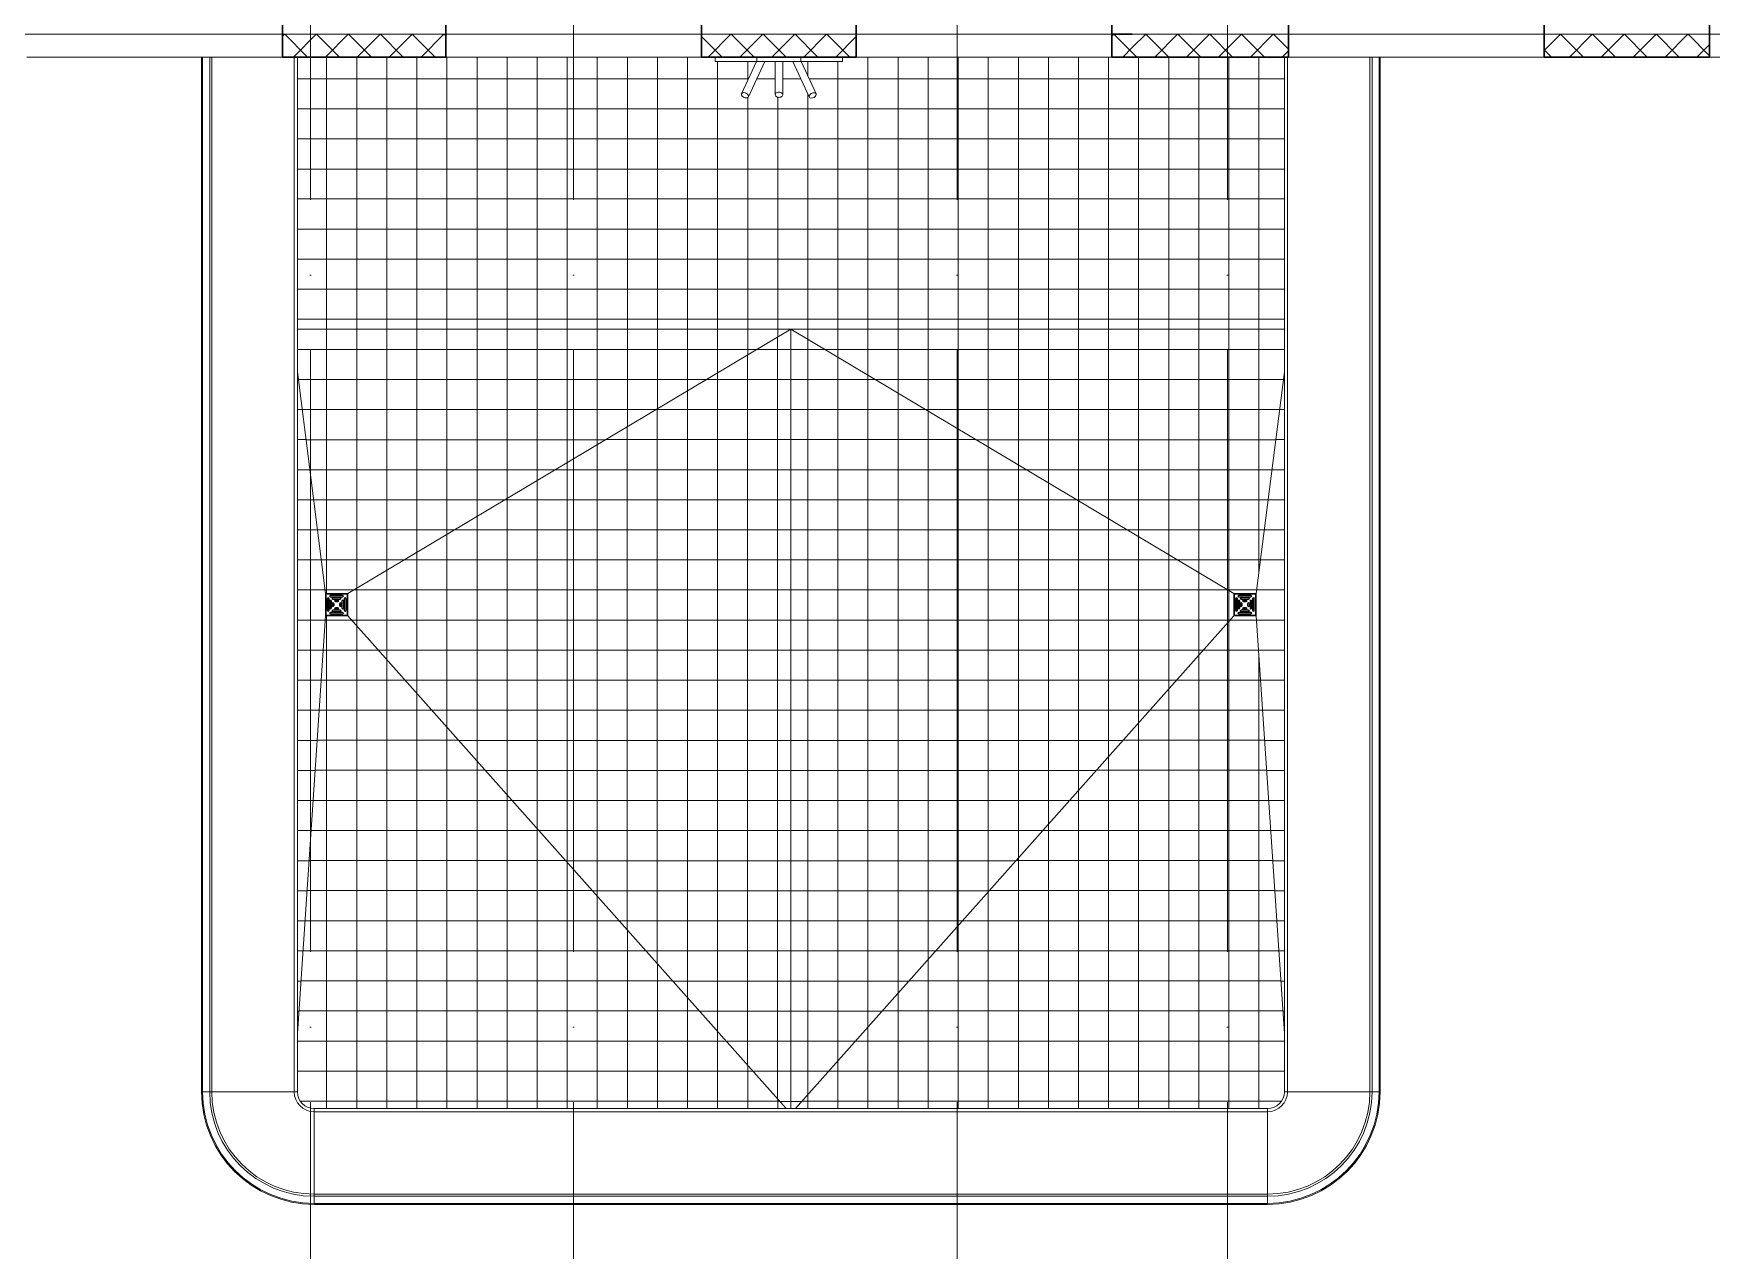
# Model space of a CAD drawing. Header units: millimetres. Extents: x -495897 to 1376592, y -28539 to 470976.
# Drawn here: x 272298 to 283457, y 334000 to 342090 of the extents above; entities that cross this region are included whole.
import ezdxf

# ---------------------------------------------------------------- set-up
doc = ezdxf.new("R2010")
doc.units = ezdxf.units.MM
doc.linetypes.add('ADSK_Линия сетки', pattern=[25, 20, -2.5, 0, -2.5])
for name, color, linetype, lineweight in [('Крыша', 7, 'Continuous', 9), ('Крыша штриховка', 7, 'Continuous', 9), ('Мебель', 252, 'Continuous', 18), ('Оборудование', 8, 'Continuous', 18), ('Ограждение', 252, 'Continuous', 9), ('Оси', 252, 'Continuous', 9), ('Стены внутренние', 7, 'Continuous', 18), ('Стены штриховка', 7, 'Continuous', 9)]:
    doc.layers.add(name, color=color, linetype=linetype, lineweight=lineweight)

# ---------------------------------------------------------------- blocks, each defined once
blk = doc.blocks.new('3 этаж')
at = {"layer": 'Крыша', "color": 251, "true_color": 0x636466}
for p, q in [((281373, -20273), (274809, -20275)), ((274809, -20274), (281373, -20274)), ((275145, -22031), (278091, -20274)), ((278091, -20274), (278091, -25456)), ((278091, -20274), (281037, -22031)), ((274809, -20558), (274997, -22031)), ((281185, -22031), (281373, -20558)), ((275145, -22031), (274997, -22031)), ((274997, -22031), (274997, -22179)), ((275145, -22179), (275145, -22031)), ((281037, -22031), (281037, -22179)), ((281185, -22031), (281037, -22031)), ((281185, -22179), (281185, -22031)), ((274809, -24956), (274997, -22179)), ((274997, -22179), (275145, -22179)), ((275145, -22179), (278059, -25456)), ((278059, -25456), (275145, -22179)), ((278123, -25456), (281037, -22179)), ((281037, -22179), (278123, -25456)), ((281037, -22179), (281185, -22179)), ((281185, -22179), (281373, -24956))]:
    blk.add_line(p, q, dxfattribs=at)
at = {"layer": 'Крыша штриховка', "color": 251, "linetype": 'Continuous', "true_color": 0x636466}
for p, q in [((275004, -18465), (275004, -20275)), ((275204, -18465), (275204, -20275)), ((275404, -18465), (275404, -20275)), ((275604, -18465), (275604, -20275)), ((275804, -18465), (275804, -20275)), ((276004, -18465), (276004, -20275)), ((276204, -18465), (276204, -20275)), ((276404, -18465), (276404, -20274)), ((276604, -18465), (276604, -20274)), ((276804, -18465), (276804, -20274)), ((277004, -18465), (277004, -20274)), ((277204, -18465), (277204, -20274)), ((277404, -18465), (277404, -20274)), ((277604, -18495), (277604, -20274)), ((277804, -18495), (277804, -18620)), ((278204, -18495), (278204, -18592)), ((278404, -18495), (278404, -20274)), ((278604, -18465), (278604, -20274)), ((278804, -18465), (278804, -20274)), ((279004, -18465), (279004, -20274)), ((279204, -18465), (279204, -20274)), ((279404, -18465), (279404, -20274)), ((279604, -18465), (279604, -20273)), ((279804, -18465), (279804, -20273)), ((280004, -18465), (280004, -20273)), ((280204, -18465), (280204, -20273)), ((280404, -18465), (280404, -20273)), ((280604, -18465), (280604, -20273)), ((280804, -18465), (280804, -20273)), ((281004, -18465), (281004, -20273)), ((281204, -18465), (281204, -20273)), ((277809, -18609), (274809, -18609)), ((277987, -18609), (277864, -18609)), ((278157, -18609), (278037, -18609)), ((281373, -18609), (278212, -18609)), ((277804, -18734), (277804, -20274)), ((278004, -18732), (278004, -20274)), ((278204, -18710), (278204, -20274)), ((281373, -18809), (274809, -18809)), ((281373, -19009), (274809, -19009)), ((281373, -19209), (274809, -19209)), ((281373, -19408), (274809, -19408)), ((281373, -19608), (274809, -19608)), ((281373, -19808), (274809, -19808)), ((281373, -20008), (274809, -20008)), ((281373, -20208), (274809, -20208)), ((275004, -22031), (275004, -20274)), ((275204, -21996), (275204, -20274)), ((275404, -21877), (275404, -20274)), ((275604, -21757), (275604, -20274)), ((275804, -21638), (275804, -20274)), ((276004, -21519), (276004, -20274)), ((276204, -21399), (276204, -20274)), ((276404, -21280), (276404, -20274)), ((276604, -21161), (276604, -20274)), ((276804, -21041), (276804, -20274)), ((277004, -20922), (277004, -20274)), ((277204, -20803), (277204, -20274)), ((277404, -20684), (277404, -20274)), ((277604, -20564), (277604, -20274)), ((277804, -20445), (277804, -20274)), ((278004, -20326), (278004, -20274)), ((278204, -20341), (278204, -20274)), ((278404, -20461), (278404, -20274)), ((278604, -20580), (278604, -20274)), ((278804, -20699), (278804, -20274)), ((279004, -20819), (279004, -20274)), ((279204, -20938), (279204, -20274)), ((279404, -21057), (279404, -20274)), ((279604, -21177), (279604, -20274)), ((279804, -21296), (279804, -20274)), ((280004, -21415), (280004, -20274)), ((280204, -21535), (280204, -20274)), ((280404, -21654), (280404, -20274)), ((280604, -21773), (280604, -20274)), ((280804, -21893), (280804, -20274)), ((281004, -22012), (281004, -20274)), ((281204, -21882), (281204, -20274)), ((274809, -20409), (277865, -20409)), ((277866, -20408), (278091, -20408)), ((278003, -20326), (278003, -25394)), ((278315, -20408), (278091, -20408)), ((278204, -25364), (278204, -20342)), ((278317, -20409), (281373, -20409)), ((277803, -20445), (277803, -25169)), ((278404, -25139), (278404, -20461)), ((274815, -20608), (274809, -20608)), ((274815, -20609), (277530, -20609)), ((277531, -20608), (278091, -20608)), ((277603, -20565), (277603, -24944)), ((278650, -20608), (278091, -20608)), ((278604, -24915), (278604, -20581)), ((278652, -20609), (281366, -20609)), ((281366, -20608), (281373, -20608)), ((277403, -20684), (277403, -24719)), ((278804, -24690), (278804, -20700)), ((274841, -20808), (274809, -20808)), ((274841, -20809), (277194, -20809)), ((277196, -20808), (278091, -20808)), ((277203, -20803), (277203, -24494)), ((278985, -20808), (278091, -20808)), ((278987, -20809), (281341, -20809)), ((279004, -24465), (279004, -20819)), ((281341, -20808), (281373, -20808)), ((277003, -20923), (277003, -24269)), ((279204, -24240), (279204, -20939)), ((274866, -21008), (274809, -21008)), ((274866, -21009), (276859, -21009)), ((276803, -21042), (276803, -24045)), ((276860, -21008), (278091, -21008)), ((279321, -21008), (278091, -21008)), ((279322, -21009), (281315, -21009)), ((279404, -24015), (279404, -21058)), ((281315, -21008), (281373, -21008)), ((276603, -21161), (276603, -23820)), ((279604, -23790), (279604, -21177)), ((274892, -21208), (274809, -21208)), ((274892, -21208), (276524, -21208)), ((276404, -21281), (276404, -23595)), ((276525, -21208), (278091, -21208)), ((279656, -21208), (278091, -21208)), ((279657, -21208), (281290, -21208)), ((279804, -23565), (279804, -21296)), ((281290, -21208), (281373, -21208)), ((274917, -21408), (274809, -21408)), ((274917, -21408), (276189, -21408)), ((276190, -21408), (278091, -21408)), ((276204, -21400), (276204, -23370)), ((279991, -21408), (278091, -21408)), ((279992, -21408), (281264, -21408)), ((280004, -23341), (280004, -21416)), ((281264, -21408), (281373, -21408)), ((276004, -21519), (276004, -23145)), ((280204, -23116), (280204, -21535)), ((274943, -21608), (274809, -21608)), ((274943, -21608), (275854, -21608)), ((275804, -21638), (275804, -22920)), ((275855, -21608), (278091, -21608)), ((280327, -21608), (278091, -21608)), ((280328, -21608), (281239, -21608)), ((281239, -21608), (281373, -21608)), ((275604, -21758), (275604, -22695)), ((280404, -22891), (280404, -21654)), ((274968, -21808), (274809, -21808)), ((274968, -21808), (275519, -21808)), ((275519, -21808), (278091, -21808)), ((280662, -21808), (278091, -21808)), ((280604, -22666), (280604, -21773)), ((280663, -21808), (281213, -21808)), ((281213, -21808), (281373, -21808)), ((275404, -21877), (275404, -22471)), ((280804, -22441), (280804, -21893)), ((274994, -22008), (274809, -22008)), ((274994, -22008), (275184, -22008)), ((275184, -22008), (278091, -22008)), ((275204, -21996), (275204, -22246)), ((280997, -22008), (278091, -22008)), ((280998, -22008), (281188, -22008)), ((281004, -22216), (281004, -22012)), ((281188, -22008), (281373, -22008)), ((275004, -22179), (275004, -25456)), ((274995, -22208), (274809, -22208)), ((275170, -22208), (274995, -22208)), ((275170, -22208), (278091, -22208)), ((275204, -22246), (275204, -25456)), ((281011, -22208), (278091, -22208)), ((281004, -22217), (281004, -25456)), ((281187, -22208), (281012, -22208)), ((281187, -22208), (281373, -22208)), ((274981, -22408), (274809, -22408)), ((275348, -22407), (274981, -22407)), ((275348, -22408), (278091, -22408)), ((280834, -22408), (278091, -22408)), ((281200, -22408), (280834, -22408)), ((281200, -22408), (281373, -22408)), ((275404, -22471), (275404, -25456)), ((280804, -22442), (280804, -25456)), ((281204, -22459), (281204, -25456)), ((274968, -22608), (274809, -22608)), ((275525, -22607), (274968, -22607)), ((275526, -22608), (278091, -22608)), ((280656, -22608), (278091, -22608)), ((281214, -22608), (280656, -22608)), ((281214, -22608), (281373, -22608)), ((275604, -22696), (275604, -25456)), ((280604, -22666), (280604, -25456)), ((274954, -22808), (274809, -22808)), ((275703, -22807), (274954, -22807)), ((275704, -22808), (278091, -22808)), ((280478, -22808), (278091, -22808)), ((281227, -22808), (280478, -22808)), ((281227, -22808), (281373, -22808)), ((275804, -22921), (275804, -25456)), ((280404, -22891), (280404, -25456)), ((274941, -23008), (274809, -23008)), ((275881, -23007), (274941, -23007)), ((275882, -23008), (278091, -23008)), ((280300, -23008), (278091, -23008)), ((281241, -23007), (280300, -23007)), ((281241, -23008), (281373, -23008)), ((274927, -23208), (274809, -23208)), ((276059, -23207), (274927, -23207)), ((276004, -23146), (276004, -25456)), ((276059, -23208), (278091, -23208)), ((280122, -23208), (278091, -23208)), ((281254, -23207), (280123, -23207)), ((280204, -23116), (280204, -25456)), ((281254, -23208), (281373, -23208)), ((274914, -23408), (274809, -23408)), ((276237, -23407), (274914, -23407)), ((276204, -23371), (276204, -25456)), ((276237, -23408), (278091, -23408)), ((279944, -23408), (278091, -23408)), ((281268, -23407), (279945, -23407)), ((280004, -23341), (280004, -25456)), ((281268, -23408), (281373, -23408)), ((274900, -23608), (274809, -23608)), ((276415, -23607), (274900, -23607)), ((276404, -23596), (276404, -25456)), ((276415, -23608), (278091, -23608)), ((279766, -23608), (278091, -23608)), ((281281, -23607), (279767, -23607)), ((279804, -23566), (279804, -25456)), ((281281, -23608), (281373, -23608)), ((274887, -23808), (274809, -23808)), ((276593, -23807), (274887, -23807)), ((276593, -23808), (278091, -23808)), ((276604, -23820), (276604, -25456)), ((279589, -23808), (278091, -23808)), ((281295, -23807), (279589, -23807)), ((279604, -23791), (279604, -25456)), ((281295, -23808), (281373, -23808)), ((274873, -24008), (274809, -24008)), ((276770, -24007), (274873, -24007)), ((276771, -24008), (278091, -24008)), ((276804, -24045), (276804, -25456)), ((279411, -24008), (278091, -24008)), ((279404, -24016), (279404, -25456)), ((281308, -24007), (279411, -24007)), ((281308, -24008), (281373, -24008)), ((274860, -24208), (274809, -24208)), ((276948, -24207), (274860, -24207)), ((276949, -24208), (278091, -24208)), ((279233, -24208), (278091, -24208)), ((281322, -24207), (279233, -24207)), ((281322, -24208), (281373, -24208)), ((277004, -24270), (277004, -25456)), ((279204, -24241), (279204, -25456)), ((274846, -24408), (274809, -24408)), ((277126, -24407), (274846, -24407)), ((277127, -24408), (278091, -24408)), ((279055, -24408), (278091, -24408)), ((281335, -24407), (279055, -24407)), ((281335, -24408), (281373, -24408)), ((277204, -24495), (277204, -25456)), ((279004, -24466), (279004, -25456)), ((274833, -24608), (274809, -24608)), ((277304, -24607), (274833, -24607)), ((277305, -24608), (278091, -24608)), ((278877, -24608), (278091, -24608)), ((281349, -24607), (278878, -24607)), ((281349, -24608), (281373, -24608)), ((277404, -24720), (277404, -25456)), ((278804, -24690), (278804, -25456)), ((274819, -24808), (274809, -24808)), ((277482, -24807), (274819, -24807)), ((277482, -24808), (278091, -24808)), ((278699, -24808), (278091, -24808)), ((281362, -24807), (278700, -24807)), ((281363, -24808), (281373, -24808)), ((277604, -24945), (277604, -25456)), ((278604, -24915), (278604, -25456)), ((277660, -25007), (274809, -25007)), ((277660, -25008), (278091, -25008)), ((278521, -25008), (278091, -25008)), ((281373, -25007), (278522, -25007)), ((277837, -25207), (274809, -25207)), ((277804, -25170), (277804, -25456)), ((277838, -25208), (278091, -25208)), ((278343, -25208), (278091, -25208)), ((281373, -25207), (278344, -25207)), ((278404, -25140), (278404, -25456)), ((278015, -25407), (274829, -25407)), ((278004, -25395), (278004, -25456)), ((278016, -25408), (278091, -25408)), ((278166, -25408), (278091, -25408)), ((281353, -25407), (278166, -25407)), ((278204, -25365), (278204, -25456))]:
    blk.add_line(p, q, dxfattribs=at)
at = {"layer": 'Мебель', "color": 251, "true_color": 0x636466}
for p, q in [((277587, -18495), (277587, -18465)), ((277865, -18495), (277587, -18495)), ((277862, -18495), (277763, -18709)), ((277809, -18729), (277917, -18495)), ((277865, -18465), (277865, -18495)), ((278157, -18495), (277865, -18495)), ((277987, -18495), (277987, -18715)), ((278037, -18715), (278037, -18495)), ((278105, -18495), (278213, -18730)), ((278157, -18465), (278157, -18495)), ((278435, -18495), (278157, -18495)), ((278259, -18709), (278160, -18495)), ((278435, -18465), (278435, -18495))]:
    blk.add_line(p, q, dxfattribs=at)
for centre, major_axis, ratio, start_param, end_param in [((277786, -18719), (-22.7, 10.5), 0.627171, 3.776342, 6.917934), ((277786, -18719), (-22.7, 10.5), 0.627171, 0.634749, 3.776342), ((278012, -18715), (25, 0), 0.707107, 0, 3.141593), ((278012, -18715), (-25, 0), 0.707107, 0, 3.141593), ((278236, -18720), (22.7, 10.5), 0.627171, 2.506844, 5.648436), ((278236, -18720), (22.7, 10.5), 0.627171, 5.648436, 8.790029)]:
    blk.add_ellipse(centre, major_axis=major_axis, ratio=ratio, start_param=start_param, end_param=end_param, dxfattribs=at)
at = {"layer": 'Оборудование', "color": 251, "true_color": 0x636466}
for p, q in [((275145, -22031), (274997, -22031)), ((274997, -22031), (274997, -22179)), ((275001, -22175), (275001, -22035)), ((275001, -22035), (275141, -22035)), ((275008, -22065), (275008, -22145)), ((275011, -22065), (275011, -22145)), ((275018, -22065), (275018, -22145)), ((275021, -22065), (275021, -22145)), ((275024, -22081), (275024, -22129)), ((275027, -22081), (275027, -22129)), ((275030, -22043), (275110, -22043)), ((275030, -22045), (275110, -22045)), ((275030, -22053), (275110, -22053)), ((275030, -22055), (275110, -22055)), ((275034, -22081), (275034, -22129)), ((275037, -22081), (275037, -22129)), ((275046, -22059), (275094, -22059)), ((275046, -22061), (275094, -22061)), ((275046, -22069), (275094, -22069)), ((275046, -22071), (275094, -22071)), ((275062, -22075), (275078, -22075)), ((275062, -22077), (275078, -22077)), ((275062, -22085), (275078, -22085)), ((275062, -22087), (275078, -22087)), ((275105, -22081), (275105, -22129)), ((275107, -22081), (275107, -22129)), ((275115, -22081), (275115, -22129)), ((275117, -22081), (275117, -22129)), ((275121, -22065), (275121, -22145)), ((275123, -22065), (275123, -22145)), ((275131, -22065), (275131, -22145)), ((275133, -22065), (275133, -22145)), ((275141, -22035), (275141, -22175)), ((275145, -22179), (275145, -22031)), ((281041, -22175), (281041, -22035)), ((281041, -22035), (281181, -22035)), ((281048, -22065), (281048, -22145)), ((281051, -22065), (281051, -22145)), ((281058, -22065), (281058, -22145)), ((281061, -22065), (281061, -22145)), ((281064, -22081), (281064, -22129)), ((281067, -22081), (281067, -22129)), ((281070, -22043), (281150, -22043)), ((281070, -22045), (281150, -22045)), ((281070, -22053), (281150, -22053)), ((281070, -22055), (281150, -22055)), ((281074, -22081), (281074, -22129)), ((281077, -22081), (281077, -22129)), ((281086, -22059), (281134, -22059)), ((281086, -22061), (281134, -22061)), ((281086, -22069), (281134, -22069)), ((281086, -22071), (281134, -22071)), ((281102, -22075), (281118, -22075)), ((281102, -22077), (281118, -22077)), ((281102, -22085), (281118, -22085)), ((281102, -22087), (281118, -22087)), ((281145, -22081), (281145, -22129)), ((281147, -22081), (281147, -22129)), ((281155, -22081), (281155, -22129)), ((281157, -22081), (281157, -22129)), ((281161, -22065), (281161, -22145)), ((281163, -22065), (281163, -22145)), ((281171, -22065), (281171, -22145)), ((281173, -22065), (281173, -22145)), ((281181, -22035), (281181, -22175)), ((274997, -22179), (275145, -22179)), ((275141, -22175), (275001, -22175)), ((275030, -22156), (275110, -22156)), ((275030, -22158), (275110, -22158)), ((275030, -22166), (275110, -22166)), ((275030, -22168), (275110, -22168)), ((275040, -22097), (275040, -22113)), ((275043, -22097), (275043, -22113)), ((275046, -22140), (275094, -22140)), ((275046, -22142), (275094, -22142)), ((275046, -22150), (275094, -22150)), ((275046, -22152), (275094, -22152)), ((275050, -22097), (275050, -22113)), ((275053, -22097), (275053, -22113)), ((275062, -22124), (275078, -22124)), ((275062, -22126), (275078, -22126)), ((275062, -22134), (275078, -22134)), ((275062, -22136), (275078, -22136)), ((275089, -22097), (275089, -22113)), ((275091, -22097), (275091, -22113)), ((275099, -22097), (275099, -22113)), ((275101, -22097), (275101, -22113)), ((281181, -22175), (281041, -22175)), ((281070, -22156), (281150, -22156)), ((281070, -22158), (281150, -22158)), ((281070, -22166), (281150, -22166)), ((281070, -22168), (281150, -22168)), ((281080, -22097), (281080, -22113)), ((281083, -22097), (281083, -22113)), ((281086, -22140), (281134, -22140)), ((281086, -22142), (281134, -22142)), ((281086, -22150), (281134, -22150)), ((281086, -22152), (281134, -22152)), ((281090, -22097), (281090, -22113)), ((281093, -22097), (281093, -22113)), ((281102, -22124), (281118, -22124)), ((281102, -22126), (281118, -22126)), ((281102, -22134), (281118, -22134)), ((281102, -22136), (281118, -22136)), ((281129, -22097), (281129, -22113)), ((281131, -22097), (281131, -22113)), ((281139, -22097), (281139, -22113)), ((281141, -22097), (281141, -22113))]:
    blk.add_line(p, q, dxfattribs=at)
for centre, radius, start, end in [((275014, -22065), 6.24, 0, 180), ((275014, -22065), 3.76, 0, 180), ((275030, -22049), 6.24, 90, 270), ((275030, -22081), 6.24, 0, 180), ((275030, -22049), 3.76, 90, 270), ((275030, -22081), 3.76, 0, 180), ((275046, -22065), 6.24, 90, 270), ((275046, -22097), 6.24, 0, 180), ((275046, -22065), 3.76, 90, 270), ((275046, -22097), 3.76, 0, 180), ((275062, -22081), 6.24, 90, 270), ((275062, -22081), 3.76, 90, 270), ((275078, -22081), 6.24, 270, 90), ((275078, -22081), 3.76, 270, 90), ((275095, -22097), 6.24, 0, 180), ((275095, -22097), 3.76, 0, 180), ((275094, -22065), 6.24, 270, 90), ((275094, -22065), 3.76, 270, 90), ((275111, -22081), 6.24, 0, 180), ((275111, -22081), 3.76, 0, 180), ((275110, -22049), 6.24, 270, 90), ((275110, -22049), 3.76, 270, 90), ((275127, -22065), 6.24, 0, 180), ((275127, -22065), 3.76, 0, 180), ((281054, -22065), 6.24, 0, 180), ((281054, -22065), 3.76, 0, 180), ((281070, -22049), 6.24, 90, 270), ((281070, -22081), 6.24, 0, 180), ((281070, -22049), 3.76, 90, 270), ((281070, -22081), 3.76, 0, 180), ((281086, -22065), 6.24, 90, 270), ((281086, -22097), 6.24, 0, 180), ((281086, -22065), 3.76, 90, 270), ((281086, -22097), 3.76, 0, 180), ((281102, -22081), 6.24, 90, 270), ((281102, -22081), 3.76, 90, 270), ((281118, -22081), 6.24, 270, 90), ((281118, -22081), 3.76, 270, 90), ((281135, -22097), 6.24, 0, 180), ((281135, -22097), 3.76, 0, 180), ((281134, -22065), 6.24, 270, 90), ((281134, -22065), 3.76, 270, 90), ((281151, -22081), 6.24, 0, 180), ((281151, -22081), 3.76, 0, 180), ((281150, -22049), 6.24, 270, 90), ((281150, -22049), 3.76, 270, 90), ((281167, -22065), 6.24, 0, 180), ((281167, -22065), 3.76, 0, 180), ((275014, -22145), 6.24, 180, 0), ((275014, -22145), 3.76, 180, 0), ((275030, -22129), 6.24, 180, 0), ((275030, -22162), 6.24, 90, 270), ((275030, -22129), 3.76, 180, 0), ((275030, -22162), 3.76, 90, 270), ((275046, -22113), 6.24, 180, 0), ((275046, -22146), 6.24, 90, 270), ((275046, -22113), 3.76, 180, 0), ((275046, -22146), 3.76, 90, 270), ((275062, -22130), 6.24, 90, 270), ((275062, -22130), 3.76, 90, 270), ((275078, -22130), 6.24, 270, 90), ((275078, -22130), 3.76, 270, 90), ((275095, -22113), 6.24, 180, 0), ((275095, -22113), 3.76, 180, 0), ((275094, -22146), 6.24, 270, 90), ((275094, -22146), 3.76, 270, 90), ((275111, -22129), 6.24, 180, 0), ((275111, -22129), 3.76, 180, 0), ((275110, -22162), 6.24, 270, 90), ((275110, -22162), 3.76, 270, 90), ((275127, -22145), 6.24, 180, 0), ((275127, -22145), 3.76, 180, 0), ((281054, -22145), 6.24, 180, 0), ((281054, -22145), 3.76, 180, 0), ((281070, -22129), 6.24, 180, 0), ((281070, -22162), 6.24, 90, 270), ((281070, -22129), 3.76, 180, 0), ((281070, -22162), 3.76, 90, 270), ((281086, -22113), 6.24, 180, 0), ((281086, -22146), 6.24, 90, 270), ((281086, -22113), 3.76, 180, 0), ((281086, -22146), 3.76, 90, 270), ((281102, -22130), 6.24, 90, 270), ((281102, -22130), 3.76, 90, 270), ((281118, -22130), 6.24, 270, 90), ((281118, -22130), 3.76, 270, 90), ((281135, -22113), 6.24, 180, 0), ((281135, -22113), 3.76, 180, 0), ((281134, -22146), 6.24, 270, 90), ((281134, -22146), 3.76, 270, 90), ((281151, -22129), 6.24, 180, 0), ((281151, -22129), 3.76, 180, 0), ((281150, -22162), 6.24, 270, 90), ((281150, -22162), 3.76, 270, 90), ((281167, -22145), 6.24, 180, 0), ((281167, -22145), 3.76, 180, 0)]:
    blk.add_arc(centre, radius, start, end, dxfattribs=at)
at = {"layer": 'Ограждение', "color": 251, "true_color": 0x636466}
for p, q in [((274172, -25344), (274172, -18465)), ((274179, -25344), (274179, -18465)), ((274226, -25344), (274226, -18465)), ((274240, -18465), (274240, -25344)), ((274788, -25344), (274788, -18465)), ((274809, -25344), (274809, -18465)), ((281373, -18465), (281373, -25344)), ((281394, -18465), (281394, -25344)), ((281942, -25344), (281942, -18465)), ((281956, -18465), (281956, -25344)), ((282003, -18465), (282003, -25344)), ((282010, -18465), (282010, -25344)), ((274172, -25344), (274179, -25344)), ((274179, -25344), (274226, -25344)), ((274226, -25344), (274240, -25344)), ((274240, -25344), (274788, -25344)), ((274788, -25344), (274809, -25344)), ((281394, -25344), (281373, -25344)), ((281942, -25344), (281394, -25344)), ((281956, -25344), (281942, -25344)), ((282003, -25344), (281956, -25344)), ((282010, -25344), (282003, -25344)), ((274921, -25477), (274921, -25456)), ((281261, -25456), (274921, -25456)), ((274921, -26025), (274921, -25477)), ((281261, -25477), (274921, -25477)), ((281261, -25477), (281261, -25456)), ((281261, -26025), (281261, -25477)), ((274921, -26025), (281261, -26025)), ((274921, -26039), (274921, -26025)), ((274921, -26086), (274921, -26039)), ((281261, -26039), (274921, -26039)), ((274921, -26093), (274921, -26086)), ((281261, -26086), (274921, -26086)), ((281261, -26093), (274921, -26093)), ((281261, -26039), (281261, -26025)), ((281261, -26086), (281261, -26039)), ((281261, -26093), (281261, -26086))]:
    blk.add_line(p, q, dxfattribs=at)
for centre, radius, start, end in [((274921, -25344), 749, 180, 270), ((274921, -25344), 742, 180, 270), ((274921, -25344), 695, 180, 270), ((274921, -25344), 681, 180, 270), ((274921, -25344), 133, 180, 270), ((274921, -25344), 112, 180, 270), ((281261, -25344), 112, 270, 0), ((281261, -25344), 681, 270, 0), ((281261, -25344), 133, 270, 0), ((281261, -25344), 749, 270, 0), ((281261, -25344), 742, 270, 0), ((281261, -25344), 695, 270, 0)]:
    blk.add_arc(centre, radius, start, end, dxfattribs=at)
at = {"layer": 'Оси', "color": 251, "linetype": 'ADSK_Линия сетки', "ltscale": 200, "true_color": 0x636466}
for p, q in [((274896, 34587), (274896, -31390)), ((276646, 34587), (276646, -31390)), ((279196, 34587), (279196, -31390)), ((280996, 34587), (280996, -31390))]:
    blk.add_line(p, q, dxfattribs=at)
at = {"layer": 'Стены внутренние', "color": 251, "lineweight": 30, "true_color": 0x636466}
for p, q in [((274711, -17763), (274711, -18465)), ((275796, -18465), (275796, -17763)), ((277496, -17763), (277496, -18465)), ((278526, -18465), (278526, -17763)), ((280226, -17763), (280226, -18465)), ((281401, -18465), (281401, -17763)), ((283101, -17763), (283101, -18465)), ((284201, -18465), (284201, -17763)), ((280226, -18313), (280362, -18313)), ((274711, -18465), (275796, -18465)), ((277496, -18465), (278526, -18465)), ((280226, -18465), (281401, -18465)), ((283101, -18465), (284201, -18465))]:
    blk.add_line(p, q, dxfattribs=at)
at = {"layer": 'Стены внутренние', "color": 251, "true_color": 0x636466}
for p, q in [((271976, -18313), (280226, -18313)), ((312296, -18313), (280362, -18313)), ((274711, -18465), (273011, -18465)), ((277496, -18465), (275796, -18465)), ((280226, -18465), (278526, -18465)), ((283101, -18465), (281401, -18465)), ((285901, -18465), (284201, -18465))]:
    blk.add_line(p, q, dxfattribs=at)
at = {"layer": 'Стены внутренние', "color": 251, "linetype": 'Continuous', "lineweight": 9, "true_color": 0x636466}
for p, q in [((274711, -18326), (274723, -18313)), ((274875, -18463), (274725, -18313)), ((274785, -18463), (274935, -18313)), ((275087, -18463), (274937, -18313)), ((274998, -18463), (275148, -18313)), ((275299, -18463), (275149, -18313)), ((275210, -18463), (275360, -18313)), ((275511, -18463), (275361, -18313)), ((275422, -18463), (275572, -18313)), ((275723, -18463), (275573, -18313)), ((275634, -18463), (275784, -18313)), ((275796, -18324), (275785, -18313)), ((277522, -18353), (277496, -18327)), ((277633, -18463), (277522, -18353)), ((277543, -18463), (277693, -18313)), ((277845, -18463), (277695, -18313)), ((277755, -18463), (277905, -18313)), ((278057, -18463), (277907, -18313)), ((277967, -18463), (278117, -18313)), ((278269, -18463), (278119, -18313)), ((278179, -18463), (278329, -18313)), ((278481, -18463), (278331, -18313)), ((278392, -18463), (278526, -18329)), ((280226, -18326), (280239, -18313)), ((280362, -18435), (280240, -18313)), ((280301, -18463), (280362, -18402)), ((280362, -18402), (280451, -18313)), ((280602, -18463), (280452, -18313)), ((280513, -18463), (280663, -18313)), ((280815, -18463), (280665, -18313)), ((280725, -18463), (280875, -18313)), ((281027, -18463), (280877, -18313)), ((280937, -18463), (281087, -18313)), ((281239, -18463), (281089, -18313)), ((281149, -18463), (281299, -18313)), ((281399, -18411), (281301, -18313)), ((283103, -18419), (283209, -18313)), ((283360, -18463), (283210, -18313)), ((283271, -18463), (283421, -18313)), ((283572, -18463), (283422, -18313)), ((283483, -18463), (283633, -18313)), ((283784, -18463), (283634, -18313)), ((283695, -18463), (283845, -18313)), ((283997, -18463), (283847, -18313)), ((283907, -18463), (284057, -18313)), ((284201, -18456), (284059, -18313)), ((284119, -18463), (284201, -18382)), ((274972, -18465), (274971, -18463)), ((277788, -18465), (277787, -18463)), ((278002, -18463), (278001, -18465)), ((280226, -18453), (280228, -18453)), ((280251, -18465), (280250, -18463)), ((280390, -18463), (280362, -18435)), ((280817, -18463), (280816, -18465)), ((281052, -18463), (281051, -18465)), ((281361, -18463), (281399, -18426)), ((283148, -18463), (283103, -18418)), ((283868, -18463), (283866, -18465)), ((284123, -18465), (284122, -18463))]:
    blk.add_line(p, q, dxfattribs=at)
at = {"layer": 'Стены штриховка', "color": 251, "true_color": 0x636466}
for p, q in [((274713, -18389), (274711, -18389)), ((274713, -18389), (274713, -18463)), ((275796, -18389), (275794, -18389)), ((275794, -18463), (275794, -18389)), ((277498, -18389), (277496, -18389)), ((277498, -18389), (277498, -18463)), ((278526, -18389), (278524, -18389)), ((278524, -18463), (278524, -18389)), ((280228, -18389), (280226, -18389)), ((280228, -18389), (280228, -18463)), ((281401, -18389), (281399, -18389)), ((281399, -18463), (281399, -18389)), ((283103, -18389), (283101, -18389)), ((283103, -18389), (283103, -18463)), ((274713, -18463), (275794, -18463)), ((277498, -18463), (278524, -18463)), ((280228, -18463), (281399, -18463)), ((283103, -18463), (284201, -18463))]:
    blk.add_line(p, q, dxfattribs=at)

msp = doc.modelspace()

# ---------------------------------------------------------------- block references
msp.add_blockref('3 этаж', (-756.474, 360398.765))

doc.saveas('drawing.dxf')
